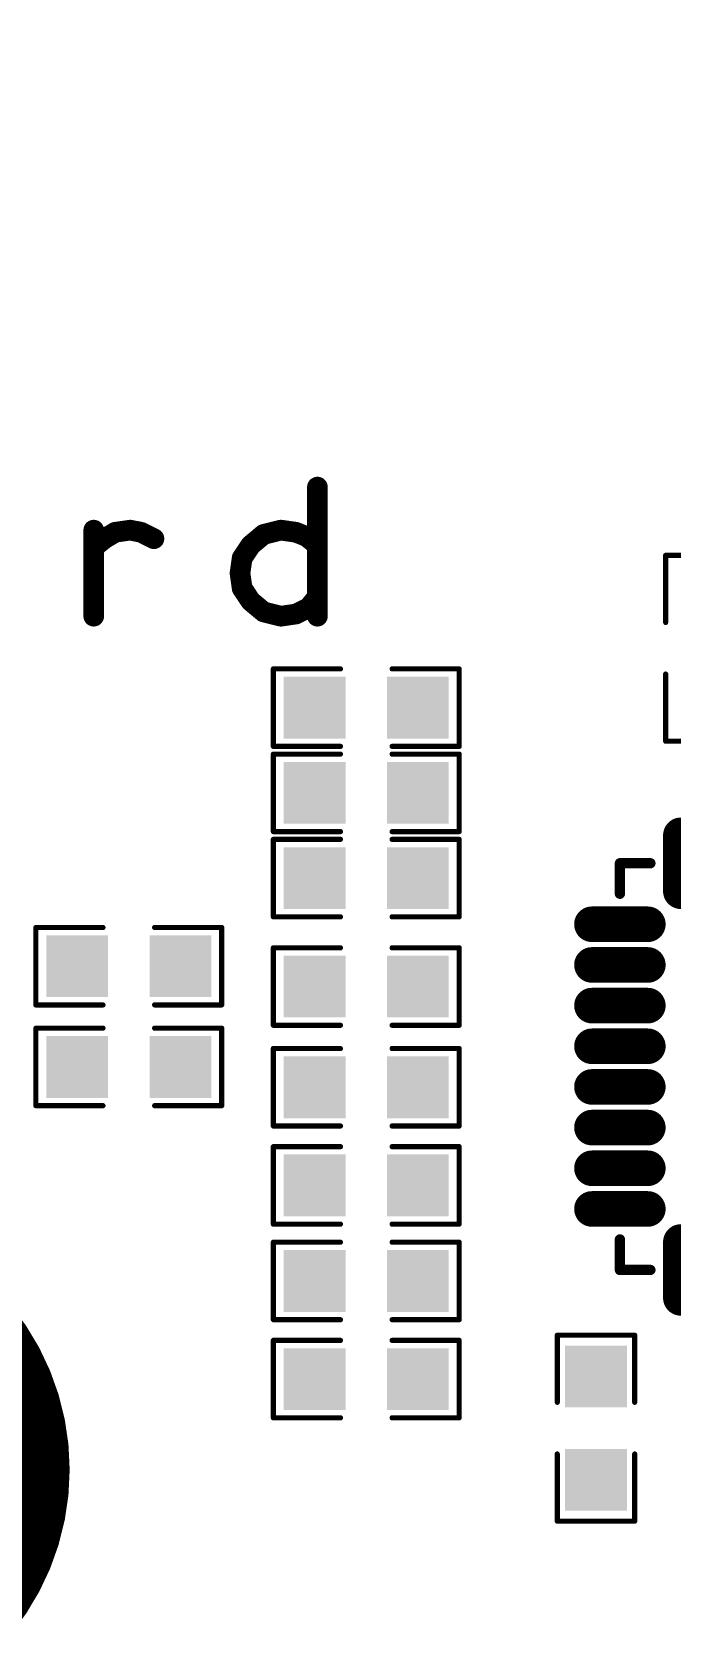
# Model space of a CAD drawing. Extents: x -13 to 102, y 0 to 99.
# Drawn here: x 64.68 to 70.97, y 30.34 to 46.14 of the extents above; entities that cross this region are included whole.
import ezdxf

# ---------------------------------------------------------------- set-up
doc = ezdxf.new("R2010")
doc.units = 0
doc.layers.get('0').update_dxf_attribs({"linetype": 'CONTINUOUS'})
doc.layers.get('DEFPOINTS').update_dxf_attribs({"linetype": 'CONTINUOUS'})
doc.layers.add('SILK_TOP_ART', color=251, linetype='CONTINUOUS')
doc.layers.add('SOLDER_TOP_ART', color=18, linetype='CONTINUOUS')
doc.layers.get('0').off()
doc.dimstyles.get("Standard").update_dxf_attribs({"dimtxt": 3, "dimasz": 3, "dimexe": 0.18, "dimexo": 0, "dimgap": 1.5, "dimtad": 0, "dimtih": 1, "dimtoh": 1, "dimzin": 0, "dimcen": 0.09, "dimazin": 3, "dimtfac": 1, "dimtofl": 0, "dimtmove": 0, "dimatfit": 3})

# ---------------------------------------------------------------- blocks, each defined once
blk = doc.blocks.new('ROUND_304')
at = {"const_width": 0.1016}
blk.add_lwpolyline([(-0.0508, 0, 1), (0.0508, 0, 1)], format="xyb", close=True, dxfattribs=at)
blk = doc.blocks.new('ROUND_214')
at = {"const_width": 0.0508}
blk.add_lwpolyline([(-0.0254, 0, 1), (0.0254, 0, 1)], format="xyb", close=True, dxfattribs=at)
blk = doc.blocks.new('ROUND_320')
at = {"const_width": 0.0254}
blk.add_lwpolyline([(-0.0127, 0, 1), (0.0127, 0, 1)], format="xyb", close=True, dxfattribs=at)
blk = doc.blocks.new('ROUND_341')
at = {"const_width": 2.55}
blk.add_lwpolyline([(-1.275, 0, 1), (1.275, 0, 1)], format="xyb", close=True, dxfattribs=at)
blk = doc.blocks.new('OBLONG_371')
at = {"const_width": 0.35}
blk.add_lwpolyline([(0.275, 0), (-0.275, 0)], dxfattribs=at)
at = {"const_width": 0.175}
for points in [[(-0.3625, 0, 1), (-0.1875, 0, 1)], [(0.1875, 0, 1), (0.3625, 0, 1)]]:
    blk.add_lwpolyline(points, format="xyb", close=True, dxfattribs=at)
blk = doc.blocks.new('SQUARE_333')
blk.add_solid([(0.304, 0.304), (0.304, -0.304), (-0.304, 0.304), (-0.304, -0.304)])
blk = doc.blocks.new('OBLONG_372')
at = {"const_width": 0.35}
blk.add_lwpolyline([(0, 0.275), (0, -0.275)], dxfattribs=at)
at = {"const_width": 0.175}
for points in [[(-0.0875, 0.275, 1), (0.0875, 0.275, 1)], [(-0.0875, -0.275, 1), (0.0875, -0.275, 1)]]:
    blk.add_lwpolyline(points, format="xyb", close=True, dxfattribs=at)
blk = doc.blocks.new('*U174')
at = {"layer": 'SOLDER_TOP_ART', "color": 0, "linetype": 'CONTINUOUS'}
blk.add_text('88.00', height=3, dxfattribs=at).set_placement((39.771, 0.605))
blk = doc.blocks.new('*D168')
at = {"layer": 'DEFPOINTS', "color": 0, "linetype": 'CONTINUOUS'}
for p in [(1, 82.538), (89, 61.962), (89, 2.079)]:
    blk.add_point(p, dxfattribs=at)
at = {"layer": 'SOLDER_TOP_ART', "color": 0, "linetype": 'CONTINUOUS'}
for p, q in [((1, 82.538), (1, 1.899)), ((89, 61.962), (89, 1.899)), ((4, 2.079), (38.441, 2.079)), ((86, 2.079), (51.559, 2.079))]:
    blk.add_line(p, q, dxfattribs=at)
for points in [[(4, 2.579), (4, 1.579), (1, 2.079)], [(86, 2.579), (86, 1.579), (89, 2.079)]]:
    blk.add_solid(points, dxfattribs=at)
at = {"layer": 'SOLDER_TOP_ART', "linetype": 'CONTINUOUS'}
blk.add_blockref('*U174', (0, 0), dxfattribs=at)

msp = doc.modelspace()

# ---------------------------------------------------------------- linework, layer by layer
at = {"layer": 'SILK_TOP_ART'}
for points, const_width in [([(67.4878, 41.6645), (67.4878, 40.3945)], 0.2032), ([(65.2865, 40.3945), (65.2865, 41.2411)], 0.2032), ([(65.2865, 41.0718), (65.3923, 41.1565)], 0.2032), ([(65.3923, 41.1565), (65.4981, 41.22)], 0.2032), ([(65.4981, 41.22), (65.6463, 41.2411)], 0.2032), ([(65.6463, 41.2411), (65.7521, 41.22)], 0.2032), ([(65.7521, 41.22), (65.8791, 41.1565)], 0.2032), ([(66.8316, 41.093), (66.9586, 41.1988)], 0.2032), ([(66.9586, 41.1988), (67.128, 41.2411)], 0.2032), ([(67.128, 41.2411), (67.2761, 41.22)], 0.2032), ([(67.2761, 41.22), (67.382, 41.1777)], 0.2032), ([(67.382, 41.1777), (67.4878, 41.093)], 0.2032), ([(66.7469, 40.966), (66.8316, 41.093)], 0.2032), ([(66.7258, 40.8178), (66.7469, 40.966)], 0.2032), ([(70.9149, 40.9938), (70.9149, 40.3334)], 0.0508), ([(71.6769, 40.9938), (70.9149, 40.9938)], 0.0508), ([(66.7469, 40.6696), (66.7258, 40.8178)], 0.2032), ([(66.8316, 40.5426), (66.7469, 40.6696)], 0.2032), ([(66.9586, 40.4368), (66.8316, 40.5426)], 0.2032), ([(67.4878, 40.585), (67.4031, 40.4791)], 0.2032), ([(67.128, 40.3945), (66.9586, 40.4368)], 0.2032), ([(67.2761, 40.4157), (67.128, 40.3945)], 0.2032), ([(67.4031, 40.4791), (67.2761, 40.4157)], 0.2032), ([(67.0541, 39.8762), (67.0541, 39.1142)], 0.0508), ([(67.7145, 39.8762), (67.0541, 39.8762)], 0.0508), ([(68.2225, 39.8762), (68.8829, 39.8762)], 0.0508), ([(68.8829, 39.8762), (68.8829, 39.1142)], 0.0508), ([(70.9149, 39.165), (70.9149, 39.8254)], 0.0508), ([(67.0541, 39.1142), (67.7145, 39.1142)], 0.0508), ([(67.0541, 39.038), (67.0541, 38.276)], 0.0508), ([(67.7145, 39.038), (67.0541, 39.038)], 0.0508), ([(68.8829, 39.1142), (68.2225, 39.1142)], 0.0508), ([(68.2225, 39.038), (68.8829, 39.038)], 0.0508), ([(68.8829, 39.038), (68.8829, 38.276)], 0.0508), ([(71.6769, 39.165), (70.9149, 39.165)], 0.0508), ([(67.0541, 38.276), (67.7145, 38.276)], 0.0508), ([(68.8829, 38.276), (68.2225, 38.276)], 0.0508), ([(67.0541, 38.1998), (67.0541, 37.4378)], 0.0508), ([(67.7145, 38.1998), (67.0541, 38.1998)], 0.0508), ([(68.2225, 38.1998), (68.8829, 38.1998)], 0.0508), ([(68.8829, 38.1998), (68.8829, 37.4378)], 0.0508), ([(70.4643, 37.6646), (70.4643, 37.9646)], 0.1016), ([(70.4643, 37.9646), (70.7643, 37.9646)], 0.1016), ([(67.0541, 37.4378), (67.7145, 37.4378)], 0.0508), ([(68.8829, 37.4378), (68.2225, 37.4378)], 0.0508), ([(64.7173, 37.333), (65.3777, 37.333)], 0.0508), ([(64.7173, 36.571), (64.7173, 37.333)], 0.0508), ([(66.5461, 37.333), (65.8857, 37.333)], 0.0508), ([(66.5461, 36.571), (66.5461, 37.333)], 0.0508), ([(67.0541, 37.133), (67.0541, 36.371)], 0.0508), ([(67.7145, 37.133), (67.0541, 37.133)], 0.0508), ([(68.2225, 37.133), (68.8829, 37.133)], 0.0508), ([(68.8829, 37.133), (68.8829, 36.371)], 0.0508), ([(65.3777, 36.571), (64.7173, 36.571)], 0.0508), ([(65.8857, 36.571), (66.5461, 36.571)], 0.0508), ([(64.7173, 36.3424), (65.3777, 36.3424)], 0.0508), ([(64.7173, 35.5804), (64.7173, 36.3424)], 0.0508), ([(66.5461, 36.3424), (65.8857, 36.3424)], 0.0508), ([(66.5461, 35.5804), (66.5461, 36.3424)], 0.0508), ([(67.0541, 36.371), (67.7145, 36.371)], 0.0508), ([(68.8829, 36.371), (68.2225, 36.371)], 0.0508), ([(67.0541, 36.1424), (67.0541, 35.3804)], 0.0508), ([(67.7145, 36.1424), (67.0541, 36.1424)], 0.0508), ([(68.2225, 36.1424), (68.8829, 36.1424)], 0.0508), ([(68.8829, 36.1424), (68.8829, 35.3804)], 0.0508), ([(65.3777, 35.5804), (64.7173, 35.5804)], 0.0508), ([(65.8857, 35.5804), (66.5461, 35.5804)], 0.0508), ([(67.0541, 35.3804), (67.7145, 35.3804)], 0.0508), ([(68.8829, 35.3804), (68.2225, 35.3804)], 0.0508), ([(67.0541, 35.1772), (67.0541, 34.4152)], 0.0508), ([(67.7145, 35.1772), (67.0541, 35.1772)], 0.0508), ([(68.2225, 35.1772), (68.8829, 35.1772)], 0.0508), ([(68.8829, 35.1772), (68.8829, 34.4152)], 0.0508), ([(67.0541, 34.4152), (67.7145, 34.4152)], 0.0508), ([(68.8829, 34.4152), (68.2225, 34.4152)], 0.0508), ([(70.4643, 33.9646), (70.4643, 34.2646)], 0.1016), ([(67.0541, 34.2374), (67.0541, 33.4754)], 0.0508), ([(67.7145, 34.2374), (67.0541, 34.2374)], 0.0508), ([(68.2225, 34.2374), (68.8829, 34.2374)], 0.0508), ([(68.8829, 34.2374), (68.8829, 33.4754)], 0.0508), ([(70.7643, 33.9646), (70.4643, 33.9646)], 0.1016), ([(67.0541, 33.4754), (67.7145, 33.4754)], 0.0508), ([(68.8829, 33.4754), (68.2225, 33.4754)], 0.0508), ([(69.8481, 33.323), (69.8481, 32.6626)], 0.0508), ([(70.6101, 33.323), (69.8481, 33.323)], 0.0508), ([(70.6101, 32.6626), (70.6101, 33.323)], 0.0508), ([(67.0541, 33.2722), (67.0541, 32.5102)], 0.0508), ([(67.7145, 33.2722), (67.0541, 33.2722)], 0.0508), ([(68.2225, 33.2722), (68.8829, 33.2722)], 0.0508), ([(68.8829, 33.2722), (68.8829, 32.5102)], 0.0508), ([(67.0541, 32.5102), (67.7145, 32.5102)], 0.0508), ([(68.8829, 32.5102), (68.2225, 32.5102)], 0.0508), ([(69.8481, 31.4942), (69.8481, 32.1546)], 0.0508), ([(70.6101, 32.1546), (70.6101, 31.4942)], 0.0508), ([(70.6101, 31.4942), (69.8481, 31.4942)], 0.0508)]:
    msp.add_lwpolyline(points, dxfattribs=dict(at, const_width=const_width))

# ---------------------------------------------------------------- block references
for name, p in [('ROUND_304', (67.4878, 41.6645)), ('ROUND_304', (65.2865, 41.2411)), ('ROUND_304', (65.3923, 41.1565)), ('ROUND_304', (65.4981, 41.22)), ('ROUND_304', (65.6463, 41.2411)), ('ROUND_304', (65.7521, 41.22)), ('ROUND_304', (65.8791, 41.1565)), ('ROUND_304', (66.9586, 41.1988)), ('ROUND_304', (67.128, 41.2411)), ('ROUND_304', (67.2761, 41.22)), ('ROUND_304', (67.382, 41.1777)), ('ROUND_304', (65.2865, 41.0718)), ('ROUND_304', (66.8316, 41.093)), ('ROUND_304', (67.4878, 41.093)), ('ROUND_304', (66.7469, 40.966)), ('ROUND_320', (70.9149, 40.9938)), ('ROUND_320', (70.9149, 40.9938)), ('ROUND_304', (66.7258, 40.8178)), ('ROUND_304', (66.7469, 40.6696)), ('ROUND_304', (66.8316, 40.5426)), ('ROUND_304', (67.4878, 40.585)), ('ROUND_304', (65.2865, 40.3945)), ('ROUND_304', (66.9586, 40.4368)), ('ROUND_304', (67.128, 40.3945)), ('ROUND_304', (67.2761, 40.4157)), ('ROUND_304', (67.4031, 40.4791)), ('ROUND_304', (67.4878, 40.3945)), ('ROUND_320', (70.9149, 40.3334)), ('ROUND_320', (67.0541, 39.8762)), ('ROUND_320', (67.0541, 39.8762)), ('ROUND_320', (67.7145, 39.8762)), ('ROUND_320', (68.2225, 39.8762)), ('ROUND_320', (68.8829, 39.8762)), ('ROUND_320', (68.8829, 39.8762)), ('ROUND_320', (70.9149, 39.8254)), ('ROUND_320', (67.0541, 39.1142)), ('ROUND_320', (67.0541, 39.1142)), ('ROUND_320', (67.0541, 39.038)), ('ROUND_320', (67.0541, 39.038)), ('ROUND_320', (67.7145, 39.1142)), ('ROUND_320', (67.7145, 39.038)), ('ROUND_320', (68.2225, 39.1142)), ('ROUND_320', (68.2225, 39.038)), ('ROUND_320', (68.8829, 39.1142)), ('ROUND_320', (68.8829, 39.1142)), ('ROUND_320', (68.8829, 39.038)), ('ROUND_320', (68.8829, 39.038)), ('ROUND_320', (70.9149, 39.165)), ('ROUND_320', (70.9149, 39.165)), ('ROUND_320', (67.0541, 38.276)), ('ROUND_320', (67.0541, 38.276)), ('ROUND_320', (67.7145, 38.276)), ('ROUND_320', (68.2225, 38.276)), ('ROUND_320', (68.8829, 38.276)), ('ROUND_320', (68.8829, 38.276)), ('ROUND_320', (67.0541, 38.1998)), ('ROUND_320', (67.0541, 38.1998)), ('ROUND_320', (67.7145, 38.1998)), ('ROUND_320', (68.2225, 38.1998)), ('ROUND_320', (68.8829, 38.1998)), ('ROUND_320', (68.8829, 38.1998)), ('ROUND_214', (70.4643, 37.9646)), ('ROUND_214', (70.4643, 37.9646)), ('ROUND_214', (70.7643, 37.9646)), ('ROUND_214', (70.4643, 37.6646)), ('ROUND_320', (67.0541, 37.4378)), ('ROUND_320', (67.0541, 37.4378)), ('ROUND_320', (67.7145, 37.4378)), ('ROUND_320', (68.2225, 37.4378)), ('ROUND_320', (68.8829, 37.4378)), ('ROUND_320', (68.8829, 37.4378)), ('ROUND_320', (64.7173, 37.333)), ('ROUND_320', (64.7173, 37.333)), ('ROUND_320', (65.3777, 37.333)), ('ROUND_320', (65.8857, 37.333)), ('ROUND_320', (66.5461, 37.333)), ('ROUND_320', (66.5461, 37.333)), ('ROUND_320', (67.0541, 37.133)), ('ROUND_320', (67.0541, 37.133)), ('ROUND_320', (67.7145, 37.133)), ('ROUND_320', (68.2225, 37.133)), ('ROUND_320', (68.8829, 37.133)), ('ROUND_320', (68.8829, 37.133)), ('ROUND_320', (64.7173, 36.571)), ('ROUND_320', (64.7173, 36.571)), ('ROUND_320', (65.3777, 36.571)), ('ROUND_320', (65.8857, 36.571)), ('ROUND_320', (66.5461, 36.571)), ('ROUND_320', (66.5461, 36.571)), ('ROUND_320', (64.7173, 36.3424)), ('ROUND_320', (64.7173, 36.3424)), ('ROUND_320', (65.3777, 36.3424)), ('ROUND_320', (65.8857, 36.3424)), ('ROUND_320', (66.5461, 36.3424)), ('ROUND_320', (66.5461, 36.3424)), ('ROUND_320', (67.0541, 36.371)), ('ROUND_320', (67.0541, 36.371)), ('ROUND_320', (67.7145, 36.371)), ('ROUND_320', (68.2225, 36.371)), ('ROUND_320', (68.8829, 36.371)), ('ROUND_320', (68.8829, 36.371)), ('ROUND_320', (67.0541, 36.1424)), ('ROUND_320', (67.0541, 36.1424)), ('ROUND_320', (67.7145, 36.1424)), ('ROUND_320', (68.2225, 36.1424)), ('ROUND_320', (68.8829, 36.1424)), ('ROUND_320', (68.8829, 36.1424)), ('ROUND_320', (64.7173, 35.5804)), ('ROUND_320', (64.7173, 35.5804)), ('ROUND_320', (65.3777, 35.5804)), ('ROUND_320', (65.8857, 35.5804)), ('ROUND_320', (66.5461, 35.5804)), ('ROUND_320', (66.5461, 35.5804)), ('ROUND_320', (67.0541, 35.3804)), ('ROUND_320', (67.0541, 35.3804)), ('ROUND_320', (67.7145, 35.3804)), ('ROUND_320', (68.2225, 35.3804)), ('ROUND_320', (68.8829, 35.3804)), ('ROUND_320', (68.8829, 35.3804)), ('ROUND_320', (67.0541, 35.1772)), ('ROUND_320', (67.0541, 35.1772)), ('ROUND_320', (67.7145, 35.1772)), ('ROUND_320', (68.2225, 35.1772)), ('ROUND_320', (68.8829, 35.1772)), ('ROUND_320', (68.8829, 35.1772)), ('ROUND_320', (67.0541, 34.4152)), ('ROUND_320', (67.0541, 34.4152)), ('ROUND_320', (67.7145, 34.4152)), ('ROUND_320', (68.2225, 34.4152)), ('ROUND_320', (68.8829, 34.4152)), ('ROUND_320', (68.8829, 34.4152)), ('ROUND_214', (70.4643, 34.2646)), ('ROUND_320', (67.0541, 34.2374)), ('ROUND_320', (67.0541, 34.2374)), ('ROUND_320', (67.7145, 34.2374)), ('ROUND_320', (68.2225, 34.2374)), ('ROUND_320', (68.8829, 34.2374)), ('ROUND_320', (68.8829, 34.2374)), ('ROUND_214', (70.4643, 33.9646)), ('ROUND_214', (70.4643, 33.9646)), ('ROUND_214', (70.7643, 33.9646)), ('ROUND_320', (67.0541, 33.4754)), ('ROUND_320', (67.0541, 33.4754)), ('ROUND_320', (67.7145, 33.4754)), ('ROUND_320', (68.2225, 33.4754)), ('ROUND_320', (68.8829, 33.4754)), ('ROUND_320', (68.8829, 33.4754)), ('ROUND_320', (69.8481, 33.323)), ('ROUND_320', (69.8481, 33.323)), ('ROUND_320', (70.6101, 33.323)), ('ROUND_320', (70.6101, 33.323)), ('ROUND_320', (67.0541, 33.2722)), ('ROUND_320', (67.0541, 33.2722)), ('ROUND_320', (67.7145, 33.2722)), ('ROUND_320', (68.2225, 33.2722)), ('ROUND_320', (68.8829, 33.2722)), ('ROUND_320', (68.8829, 33.2722)), ('ROUND_320', (69.8481, 32.6626)), ('ROUND_320', (70.6101, 32.6626)), ('ROUND_320', (67.0541, 32.5102)), ('ROUND_320', (67.0541, 32.5102)), ('ROUND_320', (67.7145, 32.5102)), ('ROUND_320', (68.2225, 32.5102)), ('ROUND_320', (68.8829, 32.5102)), ('ROUND_320', (68.8829, 32.5102)), ('ROUND_320', (69.8481, 32.1546)), ('ROUND_320', (70.6101, 32.1546)), ('ROUND_320', (69.8481, 31.4942)), ('ROUND_320', (69.8481, 31.4942)), ('ROUND_320', (70.6101, 31.4942)), ('ROUND_320', (70.6101, 31.4942))]:
    msp.add_blockref(name, p, dxfattribs=at)
at = {"layer": 'SOLDER_TOP_ART'}
for name, p in [('SQUARE_333', (67.4605, 39.4952)), ('SQUARE_333', (68.4765, 39.4952)), ('SQUARE_333', (67.4605, 38.657)), ('SQUARE_333', (68.4765, 38.657)), ('OBLONG_372', (71.0643, 37.9646)), ('SQUARE_333', (67.4605, 37.8188)), ('SQUARE_333', (68.4765, 37.8188)), ('OBLONG_371', (70.4643, 37.3646)), ('SQUARE_333', (65.1237, 36.952)), ('SQUARE_333', (66.1397, 36.952)), ('OBLONG_371', (70.4643, 36.9646)), ('SQUARE_333', (67.4605, 36.752)), ('SQUARE_333', (68.4765, 36.752)), ('OBLONG_371', (70.4643, 36.5645)), ('SQUARE_333', (65.1237, 35.9614)), ('SQUARE_333', (66.1397, 35.9614)), ('OBLONG_371', (70.4643, 36.1645)), ('SQUARE_333', (67.4605, 35.7614)), ('SQUARE_333', (68.4765, 35.7614)), ('OBLONG_371', (70.4643, 35.7647)), ('OBLONG_371', (70.4643, 35.3647)), ('SQUARE_333', (67.4605, 34.7962)), ('SQUARE_333', (68.4765, 34.7962)), ('OBLONG_371', (70.4643, 34.9646)), ('OBLONG_371', (70.4643, 34.5646)), ('ROUND_341', (62.5, 32)), ('OBLONG_372', (71.0643, 33.9646)), ('SQUARE_333', (67.4605, 33.8564)), ('SQUARE_333', (68.4765, 33.8564)), ('SQUARE_333', (67.4605, 32.8912)), ('SQUARE_333', (68.4765, 32.8912)), ('SQUARE_333', (70.2291, 32.9166)), ('SQUARE_333', (70.2291, 31.9006))]:
    msp.add_blockref(name, p, dxfattribs=at)

# ---------------------------------------------------------------- dimensions: what is measured, and where the dimension line sits
at = {"layer": 'SOLDER_TOP_ART', "linetype": 'CONTINUOUS'}
dim = msp.add_linear_dim(base=(89, 2.079174), p1=(1, 82.5381), p2=(89, 61.9619), dimstyle='Standard', dxfattribs=at)
dim.commit()
dim.dimension.update_dxf_attribs({"geometry": '*D168', "text_midpoint": (45, 2.079174)})

doc.saveas('drawing.dxf')
